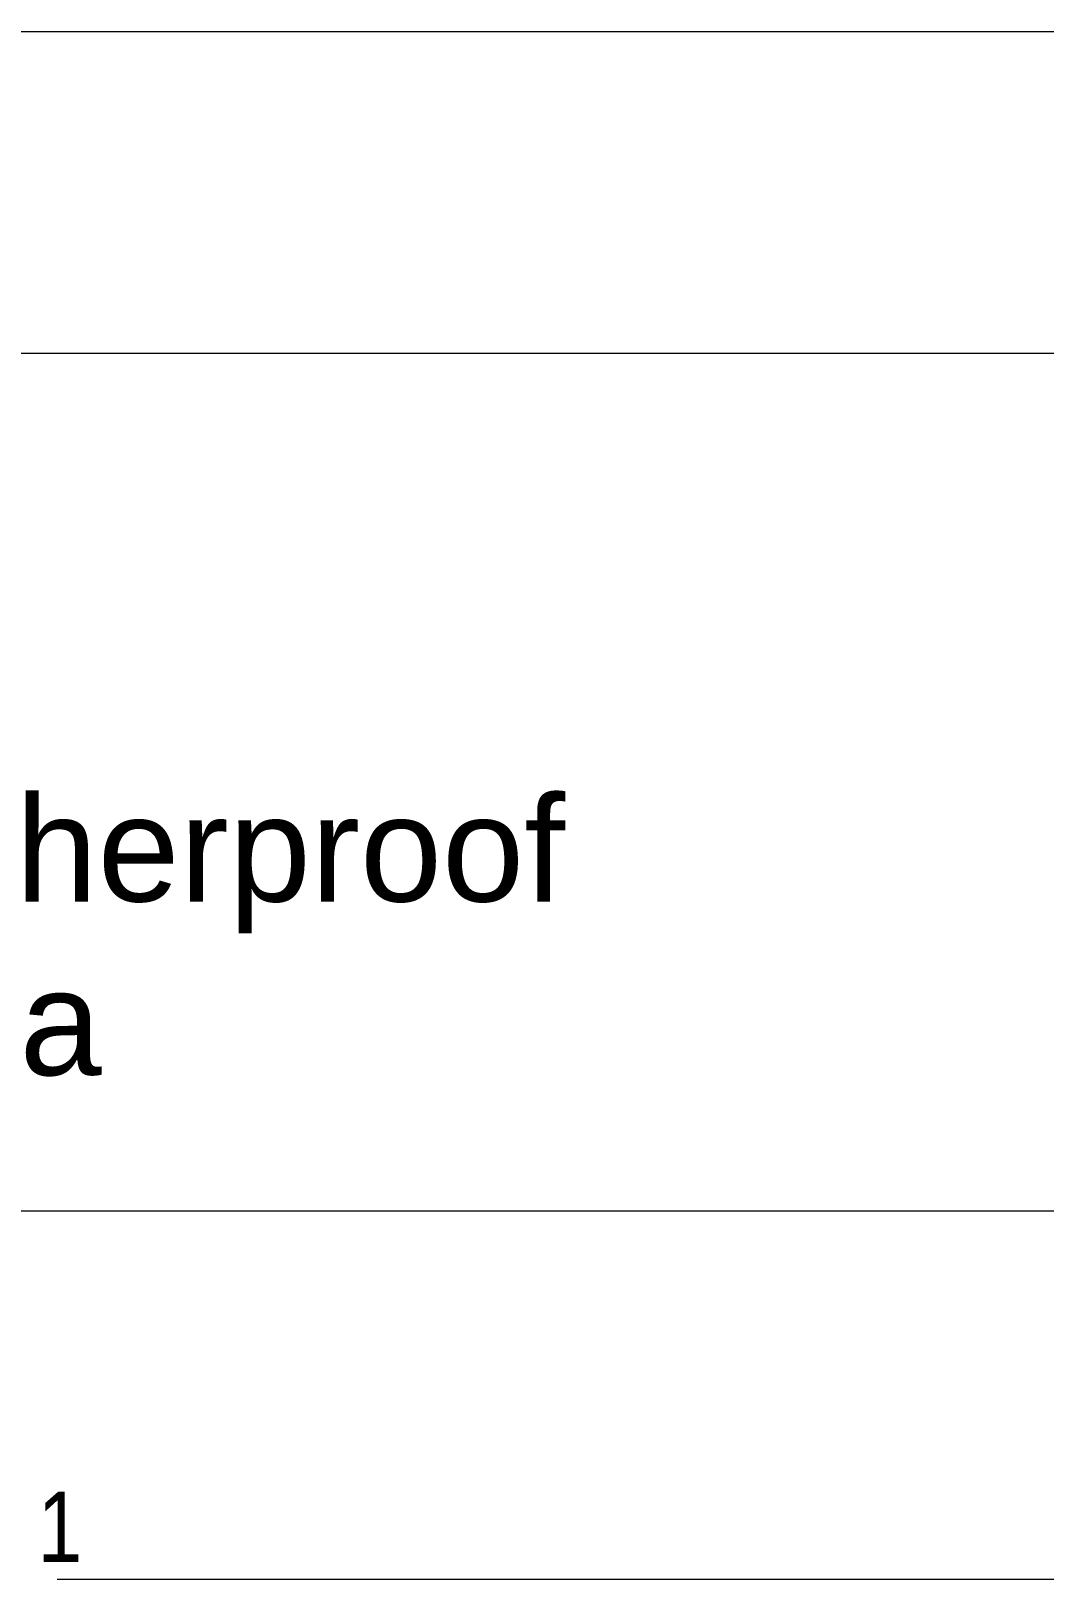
# Model space of a CAD drawing. Header units: millimetres. Extents: x 11706 to 18081, y 7308 to 12674.
# Drawn here: x 12901 to 13333, y 10063 to 10723 of the extents above; entities that cross this region are included whole.
import ezdxf
from ezdxf.enums import TextEntityAlignment as Align

# ---------------------------------------------------------------- set-up
doc = ezdxf.new("R2010")
doc.units = ezdxf.units.MM
doc.linetypes.add('DASHED', pattern=[19.05, 12.7, -6.35])
doc.layers.get('0').update_dxf_attribs({"lineweight": 0})
doc.layers.add('Cable CAT6', color=3, linetype='Continuous')
doc.styles.add('ALJABR', font='sanss___.ttf')
doc.styles.get("Standard").update_dxf_attribs({"font": 'ARIALN.TTF'})

msp = doc.modelspace()

# ---------------------------------------------------------------- linework, layer by layer
at = {"layer": 'Cable CAT6', "const_width": 0.639}
for points in [[(12620.94, 10588.25), (12620.94, 10722.37), (14644.6, 10722.37)], [(12790.71, 10093.38), (12790.71, 10219.88), (14644.6, 10219.88)]]:
    msp.add_lwpolyline(points, dxfattribs=at)
at = {"layer": 'Cable CAT6', "color": 7, "linetype": 'DASHED', "const_width": 0.639}
for points in [[(12766.48, 10585.32), (13773.67, 10585.32)], [(12912.52, 10062.96), (13677.67, 10062.96)]]:
    msp.add_lwpolyline(points, dxfattribs=at)

# ---------------------------------------------------------------- texts
at = {"style": 'ALJABR'}
for s, p in [('2Megapixel Full HD Weatherproof', (12655.57, 10351.76)), ('Network IR Camera', (12655.57, 10277.77))]:
    msp.add_text(s, height=45, dxfattribs=at).set_placement(p, align=Align.CENTER)
msp.add_text('1', height=30).set_placement((12913.71, 10070.32), align=Align.CENTER)

doc.saveas('drawing.dxf')
